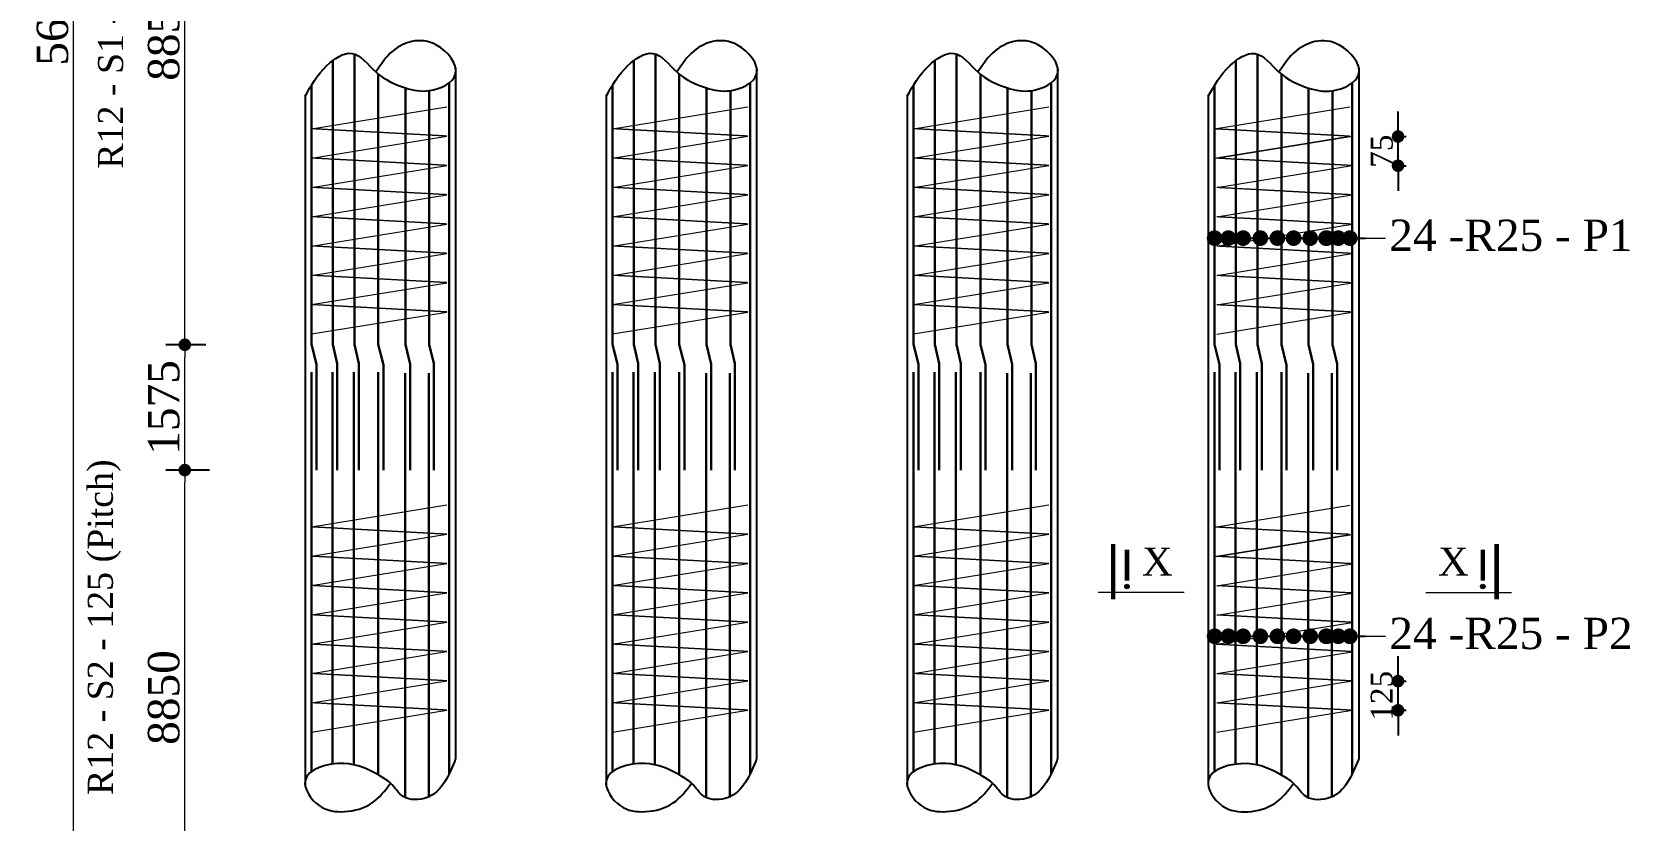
# Model space of a CAD drawing. Header units: millimetres. Extents: x -452357 to 35267, y 81803 to 461763.
# Drawn here: x -189205 to -176463, y 406376 to 412662 of the extents above; entities that cross this region are included whole.
import ezdxf

# ---------------------------------------------------------------- set-up
doc = ezdxf.new("R2010")
doc.units = ezdxf.units.MM
doc.header["$PDMODE"] = 2
doc.linetypes.add('DASHEDX2', pattern=[38.1, 25.4, -12.7])
doc.layers.get('Defpoints').update_dxf_attribs({"lineweight": 13})
for name, color, linetype, lineweight in [('Binder', 136, 'Continuous', 15), ('dim', 96, 'Continuous', 25), ('Dimision', 96, 'Continuous', 18), ('Reinf.', 12, 'Continuous', 30), ('Text', 7, 'Continuous', 15)]:
    doc.layers.add(name, color=color, linetype=linetype, lineweight=lineweight)
doc.layers.add('Pire Line', color=11, linetype='Continuous')
doc.styles.get("Standard").update_dxf_attribs({"font": 'times.ttf'})
doc.dimstyles.new('ISO-25', dxfattribs={"dimtxt": 175, "dimasz": 100, "dimexe": 65, "dimexo": 115.625, "dimgap": 40, "dimtad": 1, "dimtoh": 1, "dimdec": 0, "dimtxsty": 'Standard', "dimblk": 'DOT', "dimcen": 300, "dimclrd": 256, "dimclre": 256, "dimclrt": 256, "dimadec": 0, "dimazin": 0, "dimtfac": 1, "dimtdec": 0, "dimtix": 1, "dimtmove": 0, "dimatfit": 3, "dimldrblk": 'DOT', "dimfxl": 75, "dimlwd": -1, "dimarcsym": 0})

# ---------------------------------------------------------------- blocks, each defined once
blk = doc.blocks.new('_Dot')
at = {"color": 0, "linetype": 'ByBlock', "lineweight": -2}
blk.add_line((-0.5, 0), (-1, 0), dxfattribs=at)
at = {"color": 0, "linetype": 'ByBlock', "const_width": 0.5}
blk.add_lwpolyline([(-0.25, 0, 1), (0.25, 0, 1)], format="xyb", close=True, dxfattribs=at)
blk = doc.blocks.new('*D718')
at = {"layer": 'Defpoints', "color": 0, "ltscale": 3, "transparency": 16777216}
for p in [(-187986, 410167), (-187703, 410167), (-187673, 409167)]:
    blk.add_point(p, dxfattribs=at)
at = {"layer": 'Dimision', "color": 1, "lineweight": -2, "ltscale": 3, "transparency": 16777216}
for p, q in [((-187819, 410167), (-188136, 410167)), ((-187788, 409167), (-188136, 409167))]:
    blk.add_line(p, q, dxfattribs=at)
at = {"layer": 'Dimision', "ltscale": 3, "transparency": 16777216}
blk.add_line((-187986, 409267), (-187986, 410067), dxfattribs=at)
at = {"layer": 'Dimision', "ltscale": 3, "transparency": 16777216, "xscale": 100, "yscale": 100, "zscale": 100}
for p, rotation in [((-187986, 410167), 90), ((-187986, 409167), 270)]:
    blk.add_blockref('_Dot', p, dxfattribs=dict(at, rotation=rotation))
at = {"layer": 'Dimision', "ltscale": 3, "transparency": 16777216, "insert": (-188153, 409667), "char_height": 250, "attachment_point": 5, "rotation": 90}
blk.add_mtext('1575', dxfattribs=at)
blk = doc.blocks.new('*D720')
at = {"layer": 'Defpoints', "color": 0, "ltscale": 3, "transparency": 16777216}
for p in [(-187986, 409167), (-187673, 409167), (-187703, 405540)]:
    blk.add_point(p, dxfattribs=at)
at = {"layer": 'Dimision', "color": 1, "lineweight": -2, "ltscale": 3, "transparency": 16777216}
for p, q in [((-187788, 409167), (-188136, 409167)), ((-187819, 405540), (-188136, 405540))]:
    blk.add_line(p, q, dxfattribs=at)
at = {"layer": 'Dimision', "ltscale": 3, "transparency": 16777216}
blk.add_line((-187986, 405640), (-187986, 409067), dxfattribs=at)
at = {"layer": 'Dimision', "ltscale": 3, "transparency": 16777216, "xscale": 100, "yscale": 100, "zscale": 100}
for p, rotation in [((-187986, 409167), 90), ((-187986, 405540), 270)]:
    blk.add_blockref('_Dot', p, dxfattribs=dict(at, rotation=rotation))
at = {"layer": 'Dimision', "ltscale": 3, "transparency": 16777216, "insert": (-188153, 407353), "char_height": 250, "attachment_point": 5, "rotation": 90}
blk.add_mtext('8850', dxfattribs=at)
blk = doc.blocks.new('*D721')
at = {"layer": 'Defpoints', "color": 0, "ltscale": 3, "transparency": 16777216}
for p in [(-187986, 415132), (-187684, 415132), (-187703, 410167)]:
    blk.add_point(p, dxfattribs=at)
at = {"layer": 'Dimision', "color": 1, "lineweight": -2, "ltscale": 3, "transparency": 16777216}
for p, q in [((-187800, 415132), (-188136, 415132)), ((-187819, 410167), (-188136, 410167))]:
    blk.add_line(p, q, dxfattribs=at)
at = {"layer": 'Dimision', "ltscale": 3, "transparency": 16777216}
blk.add_line((-187986, 410267), (-187986, 415032), dxfattribs=at)
at = {"layer": 'Dimision', "ltscale": 3, "transparency": 16777216, "xscale": 100, "yscale": 100, "zscale": 100}
for p, rotation in [((-187986, 415132), 90), ((-187986, 410167), 270)]:
    blk.add_blockref('_Dot', p, dxfattribs=dict(at, rotation=rotation))
at = {"layer": 'Dimision', "ltscale": 3, "transparency": 16777216, "insert": (-188153, 412650), "char_height": 250, "attachment_point": 5, "rotation": 90}
blk.add_mtext('8850', dxfattribs=at)
blk = doc.blocks.new('*D725')
at = {"layer": 'Defpoints', "color": 0, "ltscale": 3, "transparency": 16777216}
for p in [(-188873, 427702), (-188486, 427702), (-188319, 398027)]:
    blk.add_point(p, dxfattribs=at)
at = {"layer": 'Dimision', "color": 1, "lineweight": -2, "ltscale": 3, "transparency": 16777216}
for p, q in [((-188602, 427702), (-189023, 427702)), ((-188435, 398027), (-189023, 398027))]:
    blk.add_line(p, q, dxfattribs=at)
at = {"layer": 'Dimision', "ltscale": 3, "transparency": 16777216}
blk.add_line((-188873, 398127), (-188873, 427602), dxfattribs=at)
at = {"layer": 'Dimision', "ltscale": 3, "transparency": 16777216, "xscale": 100, "yscale": 100, "zscale": 100}
for p, rotation in [((-188873, 427702), 90), ((-188873, 398027), 270)]:
    blk.add_blockref('_Dot', p, dxfattribs=dict(at, rotation=rotation))
at = {"layer": 'Dimision', "ltscale": 3, "transparency": 16777216, "insert": (-189040, 412865), "char_height": 250, "attachment_point": 5, "rotation": 90}
blk.add_mtext('56450', dxfattribs=at)
blk = doc.blocks.new('*D737')
at = {"layer": 'Defpoints', "color": 0, "ltscale": 3, "transparency": 16777216}
for p in [(-178722, 411828), (-178313, 411828), (-178736, 411595)]:
    blk.add_point(p, dxfattribs=at)
at = {"layer": 'Pire Line', "linetype": 'Continuous', "ltscale": 3, "transparency": 16777216}
for p, q in [((-178313, 411928), (-178313, 412028)), ((-178313, 411595), (-178313, 411828)), ((-178313, 411495), (-178313, 411395))]:
    blk.add_line(p, q, dxfattribs=at)
at = {"layer": 'Pire Line', "linetype": 'Continuous', "lineweight": -2, "ltscale": 3, "transparency": 16777216}
for p, q in [((-178348, 411828), (-178248, 411828)), ((-178348, 411595), (-178248, 411595))]:
    blk.add_line(p, q, dxfattribs=at)
at = {"layer": 'Pire Line', "ltscale": 3, "transparency": 16777216, "xscale": 100, "yscale": 100, "zscale": 100}
for p, rotation in [((-178313, 411828), 270), ((-178313, 411595), 90)]:
    blk.add_blockref('_Dot', p, dxfattribs=dict(at, rotation=rotation))
at = {"layer": 'Pire Line', "ltscale": 3, "transparency": 16777216, "insert": (-178442, 411711), "char_height": 175, "attachment_point": 5, "rotation": 90}
blk.add_mtext('75', dxfattribs=at)
blk = doc.blocks.new('*D740')
at = {"layer": 'Defpoints', "color": 0, "ltscale": 3, "transparency": 16777216}
for p in [(-178722, 407484), (-178313, 407484), (-178736, 407251)]:
    blk.add_point(p, dxfattribs=at)
at = {"layer": 'Pire Line', "linetype": 'Continuous', "ltscale": 3, "transparency": 16777216}
for p, q in [((-178313, 407584), (-178313, 407684)), ((-178313, 407251), (-178313, 407484)), ((-178313, 407151), (-178313, 407051))]:
    blk.add_line(p, q, dxfattribs=at)
at = {"layer": 'Pire Line', "linetype": 'Continuous', "lineweight": -2, "ltscale": 3, "transparency": 16777216}
for p, q in [((-178348, 407484), (-178248, 407484)), ((-178348, 407251), (-178248, 407251))]:
    blk.add_line(p, q, dxfattribs=at)
at = {"layer": 'Pire Line', "ltscale": 3, "transparency": 16777216, "xscale": 100, "yscale": 100, "zscale": 100}
for p, rotation in [((-178313, 407484), 270), ((-178313, 407251), 90)]:
    blk.add_blockref('_Dot', p, dxfattribs=dict(at, rotation=rotation))
at = {"layer": 'Pire Line', "ltscale": 3, "transparency": 16777216, "insert": (-178442, 407367), "char_height": 175, "attachment_point": 5, "rotation": 90}
blk.add_mtext('125', dxfattribs=at)

msp = doc.modelspace()

# ---------------------------------------------------------------- hatches: boundary and pattern name
at = {"layer": 'Text'}
for points in [[(-180473.8, 408256.5, 1), (-180473.8, 408220.6, 1)], [(-177637.1, 408256.5, -1), (-177637.1, 408220.6, -1)]]:
    msp.add_hatch(color=256, dxfattribs=at).paths.add_polyline_path(points)

# ---------------------------------------------------------------- linework, layer by layer
at = {"layer": 'Binder', "ltscale": 5}
for p, q in [((-186975.2, 411889.7), (-185896.3, 412064.8)), ((-184575.2, 411889.6), (-183496.4, 412064.7)), ((-182175.2, 411889.6), (-181096.4, 412064.7)), ((-179775.2, 411888.6), (-178696.3, 412063.7)), ((-186975.2, 411655.9), (-185896.3, 411831)), ((-184575.2, 411655.7), (-183496.4, 411830.9)), ((-182175.2, 411655.7), (-181096.4, 411830.9)), ((-179775.2, 411654.8), (-178696.3, 411829.9)), ((-179758, 411654.8), (-178679.2, 411829.9)), ((-186975.2, 411422.1), (-185896.3, 411597.2)), ((-184575.2, 411421.9), (-183496.4, 411597.1)), ((-182175.2, 411421.9), (-181096.4, 411597.1)), ((-179758, 411421), (-178679.2, 411596.1)), ((-186975.2, 411188.2), (-185896.3, 411363.4)), ((-184575.2, 411188.1), (-183496.4, 411363.3)), ((-182175.2, 411188.1), (-181096.4, 411363.3)), ((-179758, 411187.2), (-178679.2, 411362.3)), ((-186975.2, 410954.4), (-185896.3, 411129.6)), ((-184575.2, 410954.3), (-183496.4, 411129.5)), ((-182175.2, 410954.3), (-181096.4, 411129.5)), ((-179758, 410953.4), (-178679.2, 411128.5)), ((-186975.2, 410720.6), (-185896.3, 410895.8)), ((-184575.2, 410720.5), (-183496.4, 410895.7)), ((-182175.2, 410720.5), (-181096.4, 410895.7)), ((-179758, 410719.5), (-178679.2, 410894.7)), ((-186975.2, 410486.8), (-185896.3, 410662)), ((-184575.2, 410486.7), (-183496.4, 410661.8)), ((-182175.2, 410486.7), (-181096.4, 410661.8)), ((-179758, 410485.7), (-178679.2, 410660.9)), ((-186975.2, 410253), (-185896.3, 410428.2)), ((-184575.2, 410252.9), (-183496.4, 410428)), ((-182175.2, 410252.9), (-181096.4, 410428)), ((-179758, 410251.9), (-178679.2, 410427.1)), ((-186975.2, 408713.6), (-185896.3, 408888.8)), ((-184575.2, 408713.5), (-183496.4, 408888.7)), ((-182175.2, 408713.5), (-181096.4, 408888.7)), ((-179775.2, 408712.6), (-178696.3, 408887.7)), ((-186975.2, 408479.8), (-185896.3, 408655)), ((-184575.2, 408479.7), (-183496.4, 408654.9)), ((-182175.2, 408479.7), (-181096.4, 408654.9)), ((-179775.2, 408478.8), (-178696.3, 408653.9)), ((-179758, 408478.8), (-178679.2, 408653.9)), ((-186975.2, 408246), (-185896.3, 408421.2)), ((-184575.2, 408245.9), (-183496.4, 408421.1)), ((-182175.2, 408245.9), (-181096.4, 408421.1)), ((-179758, 408244.9), (-178679.2, 408420.1)), ((-186975.2, 408012.2), (-185896.3, 408187.4)), ((-184575.2, 408012.1), (-183496.4, 408187.2)), ((-182175.2, 408012.1), (-181096.4, 408187.2)), ((-179758, 408011.1), (-178679.2, 408186.3)), ((-186975.2, 407778.4), (-185896.3, 407953.6)), ((-184575.2, 407778.3), (-183496.4, 407953.4)), ((-182175.2, 407778.3), (-181096.4, 407953.4)), ((-179758, 407777.3), (-178679.2, 407952.5)), ((-186975.2, 407544.6), (-185896.3, 407719.7)), ((-184575.2, 407544.5), (-183496.4, 407719.6)), ((-182175.2, 407544.5), (-181096.4, 407719.6)), ((-179758, 407543.5), (-178679.2, 407718.7)), ((-186975.2, 407310.8), (-185896.3, 407485.9)), ((-184575.2, 407310.7), (-183496.4, 407485.8)), ((-182175.2, 407310.7), (-181096.4, 407485.8)), ((-179758, 407309.7), (-178679.2, 407484.9)), ((-186975.2, 407077), (-185896.3, 407252.1)), ((-184575.2, 407076.9), (-183496.4, 407252)), ((-182175.2, 407076.9), (-181096.4, 407252)), ((-179758, 407075.9), (-178679.2, 407251))]:
    msp.add_line(p, q, dxfattribs=at)
at = {"layer": 'Binder', "linetype": 'DASHEDX2', "ltscale": 0.007}
for p, q in [((-185896.3, 411831), (-186975.2, 411889.7)), ((-183496.4, 411830.9), (-184575.2, 411889.6)), ((-181096.4, 411830.9), (-182175.2, 411889.6)), ((-178696.3, 411829.9), (-179775.2, 411888.6)), ((-185896.3, 411597.2), (-186975.2, 411655.9)), ((-183496.4, 411597.1), (-184575.2, 411655.7)), ((-181096.4, 411597.1), (-182175.2, 411655.7)), ((-178679.2, 411596.1), (-179758, 411654.8)), ((-185896.3, 411363.4), (-186975.2, 411422.1)), ((-183496.4, 411363.3), (-184575.2, 411421.9)), ((-181096.4, 411363.3), (-182175.2, 411421.9)), ((-178679.2, 411362.3), (-179758, 411421)), ((-185896.3, 411129.6), (-186975.2, 411188.2)), ((-183496.4, 411129.5), (-184575.2, 411188.1)), ((-181096.4, 411129.5), (-182175.2, 411188.1)), ((-178679.2, 411128.5), (-179758, 411187.2)), ((-185896.3, 410895.8), (-186975.2, 410954.4)), ((-183496.4, 410895.7), (-184575.2, 410954.3)), ((-181096.4, 410895.7), (-182175.2, 410954.3)), ((-178679.2, 410894.7), (-179758, 410953.4)), ((-185896.3, 410662), (-186975.2, 410720.6)), ((-183496.4, 410661.8), (-184575.2, 410720.5)), ((-181096.4, 410661.8), (-182175.2, 410720.5)), ((-178679.2, 410660.9), (-179758, 410719.5)), ((-185896.3, 410428.2), (-186975.2, 410486.8)), ((-183496.4, 410428), (-184575.2, 410486.7)), ((-181096.4, 410428), (-182175.2, 410486.7)), ((-178679.2, 410427.1), (-179758, 410485.7)), ((-185896.3, 408655), (-186975.2, 408713.6)), ((-183496.4, 408654.9), (-184575.2, 408713.5)), ((-181096.4, 408654.9), (-182175.2, 408713.5)), ((-178696.3, 408653.9), (-179775.2, 408712.6)), ((-185896.3, 408421.2), (-186975.2, 408479.8)), ((-183496.4, 408421.1), (-184575.2, 408479.7)), ((-181096.4, 408421.1), (-182175.2, 408479.7)), ((-178679.2, 408420.1), (-179758, 408478.8)), ((-185896.3, 408187.4), (-186975.2, 408246)), ((-183496.4, 408187.2), (-184575.2, 408245.9)), ((-181096.4, 408187.2), (-182175.2, 408245.9)), ((-178679.2, 408186.3), (-179758, 408244.9)), ((-185896.3, 407953.6), (-186975.2, 408012.2)), ((-183496.4, 407953.4), (-184575.2, 408012.1)), ((-181096.4, 407953.4), (-182175.2, 408012.1)), ((-178679.2, 407952.5), (-179758, 408011.1)), ((-185896.3, 407719.7), (-186975.2, 407778.4)), ((-183496.4, 407719.6), (-184575.2, 407778.3)), ((-181096.4, 407719.6), (-182175.2, 407778.3)), ((-178679.2, 407718.7), (-179758, 407777.3)), ((-185896.3, 407485.9), (-186975.2, 407544.6)), ((-183496.4, 407485.8), (-184575.2, 407544.5)), ((-181096.4, 407485.8), (-182175.2, 407544.5)), ((-178679.2, 407484.9), (-179758, 407543.5)), ((-185896.3, 407252.1), (-186975.2, 407310.8)), ((-183496.4, 407252), (-184575.2, 407310.7)), ((-181096.4, 407252), (-182175.2, 407310.7)), ((-178679.2, 407251), (-179758, 407309.7))]:
    msp.add_line(p, q, dxfattribs=at)
at = {"layer": 'dim', "ltscale": 30}
for points in [[(-187026.8, 412149.8), (-186852.4, 412394.6), (-186654.7, 412491.2), (-186462.5, 412343.1), (-186226.9, 412215.9), (-186036.3, 412193.8), (-185826.7, 412326.7), (-185979.1, 412557.6), (-186174.9, 412586.1), (-186324.6, 412512.3), (-186462.5, 412343.1)], [(-184626.9, 412149.7), (-184452.4, 412394.4), (-184254.8, 412491), (-184062.5, 412342.9), (-183827, 412215.8), (-183636.3, 412193.7), (-183426.8, 412326.6), (-183579.1, 412557.4), (-183775, 412586), (-183924.7, 412512.1), (-184062.5, 412342.9)], [(-182226.9, 412149.7), (-182052.4, 412394.4), (-181854.8, 412491), (-181662.5, 412342.9), (-181427, 412215.8), (-181236.3, 412193.7), (-181026.8, 412326.6), (-181179.1, 412557.4), (-181375, 412586), (-181524.7, 412512.1), (-181662.5, 412342.9)], [(-179826.8, 412148.7), (-179652.4, 412393.5), (-179454.7, 412490.1), (-179262.5, 412342), (-179026.9, 412214.8), (-178836.3, 412192.7), (-178626.7, 412325.7), (-178779.1, 412556.5), (-178974.9, 412585.1), (-179124.6, 412511.2), (-179262.5, 412342)], [(-185826.7, 406865.7), (-186054.3, 406555.9), (-186244.2, 406563.3), (-186345.4, 406669.3), (-186442.8, 406735.2), (-186717, 406826.9), (-187026.7, 406689.6), (-186914.6, 406490.9), (-186711.7, 406443.2), (-186492.7, 406511.8), (-186345.4, 406669.3)], [(-183426.8, 406865.6), (-183654.4, 406555.8), (-183844.3, 406563.2), (-183945.4, 406669.2), (-184042.8, 406735.1), (-184317, 406826.8), (-184626.8, 406689.5), (-184514.6, 406490.8), (-184311.8, 406443), (-184092.7, 406511.7), (-183945.4, 406669.2)], [(-181026.8, 406865.6), (-181254.4, 406555.8), (-181444.3, 406563.2), (-181545.4, 406669.2), (-181642.8, 406735.1), (-181917, 406826.8), (-182226.8, 406689.5), (-182114.6, 406490.8), (-181911.8, 406443), (-181692.7, 406511.7), (-181545.4, 406669.2)], [(-178626.7, 406864.6), (-178854.3, 406554.8), (-179044.2, 406562.2), (-179145.4, 406668.2), (-179242.8, 406734.1), (-179517, 406825.9), (-179826.7, 406688.5), (-179714.6, 406489.8), (-179511.7, 406442.1), (-179292.7, 406510.8), (-179145.4, 406668.2)]]:
    msp.add_spline(points, degree=3, dxfattribs=at)
at = {"layer": 'Dimision', "ltscale": 5}
for p, q in [((-186031.8, 412534.3), (-186031.8, 412534.3)), ((-186031.8, 412534.3), (-186031.8, 412534.3)), ((-183631.8, 412534.2), (-183631.8, 412534.2)), ((-183631.8, 412534.2), (-183631.8, 412534.2)), ((-181231.8, 412534.2), (-181231.8, 412534.2)), ((-181231.8, 412534.2), (-181231.8, 412534.2)), ((-178412.8, 411017.4), (-178412.8, 411017.4)), ((-178412.8, 411017.4), (-178412.8, 411017.4)), ((-178412.8, 407841.4), (-178412.8, 407841.4)), ((-178412.8, 407841.4), (-178412.8, 407841.4))]:
    msp.add_line(p, q, dxfattribs=at)
at = {"layer": 'Pire Line', "ltscale": 3}
for p, q in [((-185826.7, 412379), (-185826.7, 406865.7)), ((-183426.8, 412378.9), (-183426.8, 406865.6)), ((-181026.8, 412378.9), (-181026.8, 406865.6)), ((-178626.7, 412378), (-178626.7, 411280.7)), ((-178626.7, 412378), (-178626.7, 406864.6)), ((-187026.7, 412149.9), (-187026.7, 406653.8)), ((-184626.8, 412149.8), (-184626.8, 406653.7)), ((-182226.8, 412149.8), (-182226.8, 406653.7)), ((-179826.7, 412148.9), (-179826.7, 411248.6)), ((-179826.7, 412148.9), (-179826.7, 406652.7))]:
    msp.add_line(p, q, dxfattribs=at)
at = {"layer": 'Reinf.', "ltscale": 5}
for p, q in [((-186633.9, 410170), (-186633.9, 412486.3)), ((-184233.9, 410169.9), (-184233.9, 412486.2)), ((-181833.9, 410169.9), (-181833.9, 412486.2)), ((-179433.9, 410168.9), (-179433.9, 412485.2)), ((-186806.9, 410170), (-186806.9, 412433.4)), ((-186443.1, 410170), (-186443.1, 412326.4)), ((-184406.9, 410169.9), (-184406.9, 412433.3)), ((-184043.1, 410169.9), (-184043.1, 412326.3)), ((-182006.9, 410169.9), (-182006.9, 412433.3)), ((-181643.1, 410169.9), (-181643.1, 412326.3)), ((-179606.9, 410168.9), (-179606.9, 412432.3)), ((-179243.1, 410168.9), (-179243.1, 412325.3)), ((-186226.9, 410170), (-186226.9, 412215.9)), ((-183827, 410169.9), (-183827, 412215.8)), ((-181427, 410169.9), (-181427, 412215.8)), ((-179026.9, 410168.9), (-179026.9, 412214.8)), ((-186975.2, 410170), (-186936.3, 410011.4)), ((-186806.9, 410170), (-186770.6, 410018)), ((-186633.9, 410170), (-186597.6, 410018)), ((-186443.1, 410170), (-186402.2, 410006.3)), ((-186226.9, 410170), (-186188.8, 410013.2)), ((-186036.3, 410170), (-185999.4, 410016.5)), ((-184575.2, 410169.9), (-184536.4, 410011.3)), ((-184406.9, 410169.9), (-184370.6, 410017.9)), ((-184233.9, 410169.9), (-184197.6, 410017.9)), ((-184043.1, 410169.9), (-184002.3, 410006.1)), ((-183827, 410169.9), (-183788.8, 410013.1)), ((-183636.3, 410169.9), (-183599.4, 410016.4)), ((-182175.2, 410169.9), (-182136.4, 410011.3)), ((-182006.9, 410169.9), (-181970.6, 410017.9)), ((-181833.9, 410169.9), (-181797.6, 410017.9)), ((-181643.1, 410169.9), (-181602.3, 410006.1)), ((-181427, 410169.9), (-181388.8, 410013.1)), ((-181236.3, 410169.9), (-181199.4, 410016.4)), ((-179775.2, 410168.9), (-179736.3, 410010.3)), ((-179606.9, 410168.9), (-179570.6, 410016.9)), ((-179433.9, 410168.9), (-179397.6, 410016.9)), ((-179243.1, 410168.9), (-179202.2, 410005.2)), ((-179026.9, 410168.9), (-178988.8, 410012.1)), ((-178836.3, 410168.9), (-178799.4, 410015.4)), ((-186599.6, 409167.1), (-186599.6, 410023.2)), ((-184199.6, 409167.1), (-184199.6, 410023)), ((-181799.6, 409167.1), (-181799.6, 410023)), ((-179399.6, 409167.1), (-179399.6, 410022.1)), ((-186936.3, 409167.1), (-186936.3, 410011.4)), ((-186770.6, 409167.1), (-186770.6, 410018)), ((-186443.1, 406735.4), (-186443.1, 409949.5)), ((-186402.2, 409167.1), (-186402.2, 410006.3)), ((-186188.8, 409167.1), (-186188.8, 410013.2)), ((-185999.4, 409167.1), (-185999.4, 410016.5)), ((-184536.4, 409167.1), (-184536.4, 410011.3)), ((-184370.6, 409167.1), (-184370.6, 410017.9)), ((-184043.1, 406735.2), (-184043.1, 409949.3)), ((-184002.3, 409167.1), (-184002.3, 410006.1)), ((-183788.8, 409167.1), (-183788.8, 410013.1)), ((-183599.4, 409167.1), (-183599.4, 410016.4)), ((-182136.4, 409167.1), (-182136.4, 410011.3)), ((-181970.6, 409167.1), (-181970.6, 410017.9)), ((-181643.1, 406735.2), (-181643.1, 409949.3)), ((-181602.3, 409167.1), (-181602.3, 410006.1)), ((-181388.8, 409167.1), (-181388.8, 410013.1)), ((-181199.4, 409167.1), (-181199.4, 410016.4)), ((-179736.3, 409167.1), (-179736.3, 410010.3)), ((-179570.6, 409167.1), (-179570.6, 410016.9)), ((-179243.1, 406734.3), (-179243.1, 409948.4)), ((-179202.2, 409167.1), (-179202.2, 410005.2)), ((-178988.8, 409167.1), (-178988.8, 410012.1)), ((-178799.4, 409167.1), (-178799.4, 410015.4))]:
    msp.add_line(p, q, dxfattribs=at)
for points in [[(-186975.2, 410170), (-186975.2, 412239.1)], [(-186036.3, 410170), (-186036.3, 412193.8)], [(-185879.2, 406743.2), (-185879.2, 412255.8)], [(-184575.2, 410169.9), (-184575.2, 412239)], [(-183636.3, 410169.9), (-183636.3, 412193.7)], [(-183479.3, 406743), (-183479.3, 412255.6)], [(-182175.2, 410169.9), (-182175.2, 412239)], [(-181236.3, 410169.9), (-181236.3, 412193.7)], [(-181079.3, 406743), (-181079.3, 412255.6)], [(-179775.2, 410168.9), (-179775.2, 412238)], [(-178836.3, 410168.9), (-178836.3, 412192.7)], [(-178679.2, 406742.1), (-178679.2, 412254.7)], [(-186975.2, 406763.5), (-186975.2, 409949.5)], [(-186809.4, 406822.1), (-186809.4, 409949.5)], [(-186638.4, 406817), (-186638.4, 409949.5)], [(-186229.9, 406555.7), (-186229.9, 409941.5)], [(-186040.5, 406555.7), (-186040.5, 409941.5)], [(-184575.2, 406763.4), (-184575.2, 409949.3)], [(-184409.5, 406822), (-184409.5, 409949.3)], [(-184238.5, 406816.9), (-184238.5, 409949.3)], [(-183830, 406555.6), (-183830, 409941.4)], [(-183640.6, 406555.6), (-183640.6, 409941.4)], [(-182175.2, 406763.4), (-182175.2, 409949.3)], [(-182009.5, 406822), (-182009.5, 409949.3)], [(-181838.5, 406816.9), (-181838.5, 409949.3)], [(-181430, 406555.6), (-181430, 409941.4)], [(-181240.6, 406555.6), (-181240.6, 409941.4)], [(-179775.2, 406762.5), (-179775.2, 409948.4)], [(-179609.4, 406821), (-179609.4, 409948.4)], [(-179438.4, 406815.9), (-179438.4, 409948.4)], [(-179029.9, 406554.6), (-179029.9, 409940.4)], [(-178840.5, 406554.6), (-178840.5, 409940.4)]]:
    msp.add_lwpolyline(points, dxfattribs=at)
at = {"layer": 'Text'}
for p, q in [((-180018.5, 408190.4), (-180702.7, 408190.4)), ((-178092.4, 408190.4), (-177408.2, 408190.4))]:
    msp.add_line(p, q, dxfattribs=at)
at = {"layer": 'Text', "const_width": 35.9}
for points in [[(-180584, 408135.5), (-180584, 408577.9)], [(-180473.8, 408284), (-180473.8, 408533.5)], [(-177637.1, 408284), (-177637.1, 408533.5)], [(-177526.9, 408135.5), (-177526.9, 408577.9)]]:
    msp.add_lwpolyline(points, dxfattribs=at)
at = {"layer": 'Text'}
for centre in [(-180473.8, 408238.5), (-177637.1, 408238.5)]:
    msp.add_circle(centre, 17.9, dxfattribs=at)

# ---------------------------------------------------------------- texts
at = {"layer": 'Dimision', "ltscale": 3, "char_height": 200, "attachment_point": 5, "rotation": 90}
for s, insert in [('R12 - S1 - 75 (Pitch)', (-188545.5, 412834.1)), ('R12 - S2 - 125 (Pitch)', (-188627.1, 407914))]:
    msp.add_mtext(s, dxfattribs=dict(at, insert=insert))
at = {"layer": 'Text'}
for s, height, p in [('24 -R25 - P1', 250, (-178382.8, 410915.5)), ('X', 224.2, (-180354.5, 408325.2)), ('X', 224.2, (-177994, 408325.2)), ('24 -R25 - P2', 250, (-178382.8, 407739.4))]:
    msp.add_text(s, height=height, dxfattribs=at).set_placement(p)

# ---------------------------------------------------------------- dimensions: what is measured, and where the dimension line sits
at = {"layer": 'Dimision', "ltscale": 3}
for base, p1, p2, text, picture, middle in [((-188873.3, 427702.2), (-188319.1, 398027.5), (-188485.9, 427702.2), '56450', '*D725', (-189040.5, 412864.8)), ((-187985.8, 415132.3), (-187703.3, 410167.2), (-187684.3, 415132.3), '8850', '*D721', (-188153, 412649.7)), ((-187985.8, 410167.2), (-187672.5, 409167.1), (-187703.3, 410167.2), '1575', '*D718', (-188153.3, 409667.1)), ((-187985.8, 409167.1), (-187703.3, 405539.7), (-187672.5, 409167.1), '8850', '*D720', (-188153, 407353.4))]:
    dim = msp.add_linear_dim(base=base, p1=p1, p2=p2, angle=90, text=text, dimstyle='ISO-25', override={"dimtxt": 250, "dimexe": 150, "dimclre": 1}, dxfattribs=at)
    dim.commit()
    dim.dimension.update_dxf_attribs({"geometry": picture, "text_midpoint": middle})
at = {"layer": 'Pire Line', "ltscale": 3}
for base, p1, p2, text, picture, middle in [((-178313, 411827.7), (-178736.2, 411594.8), (-178721.6, 411827.7), '75', '*D737', (-178442.3, 411711.3)), ((-178313, 407483.7), (-178736.2, 407250.8), (-178721.6, 407483.7), '125', '*D740', (-178442.1, 407367.3))]:
    dim = msp.add_linear_dim(base=base, p1=p1, p2=p2, angle=90, text=text, dimstyle='ISO-25', override={"dimfxl": 35, "dimfxlon": 1, "dimarcsym": 2}, dxfattribs=at)
    dim.commit()
    dim.dimension.update_dxf_attribs({"geometry": picture, "text_midpoint": middle})

# ---------------------------------------------------------------- leaders
at = {"layer": 'Dimision', "ltscale": 5}
for points in [[(-179775.2, 411017.4), (-178913.1, 411017.4)], [(-179665.5, 411017.4), (-178803.5, 411017.4)], [(-179547.9, 411017.4), (-178685.8, 411017.4)], [(-179410.6, 411017.4), (-178548.5, 411017.4)], [(-179274.8, 411017.4), (-178412.8, 411017.4)], [(-179145.6, 411017.4), (-178412.8, 411017.4)], [(-179013.1, 411017.4), (-178412.8, 411017.4)], [(-178887.1, 411017.4), (-178412.8, 411017.4)], [(-178881, 411017.4), (-178412.8, 411017.4)], [(-178881, 411017.4), (-178412.8, 411017.4)], [(-178789, 411017.4), (-178412.8, 411017.4)], [(-178789, 411017.4), (-178412.8, 411017.4)], [(-178697, 411017.4), (-178412.8, 411017.4)], [(-179775.2, 407841.4), (-178913.1, 407841.4)], [(-179665.5, 407841.4), (-178803.5, 407841.4)], [(-179547.9, 407841.4), (-178685.8, 407841.4)], [(-179410.6, 407841.4), (-178548.5, 407841.4)], [(-179274.8, 407841.4), (-178412.8, 407841.4)], [(-179145.6, 407841.4), (-178412.8, 407841.4)], [(-179013.1, 407841.4), (-178412.8, 407841.4)], [(-178887.1, 407841.4), (-178412.8, 407841.4)], [(-178881, 407841.4), (-178412.8, 407841.4)], [(-178881, 407841.4), (-178412.8, 407841.4)], [(-178789, 407841.4), (-178412.8, 407841.4)], [(-178789, 407841.4), (-178412.8, 407841.4)], [(-178697, 407841.4), (-178412.8, 407841.4)]]:
    msp.add_leader(points, dimstyle='ISO-25', override={"dimasz": 125, "dimtad": 0}, dxfattribs=at)

doc.saveas('drawing.dxf')
